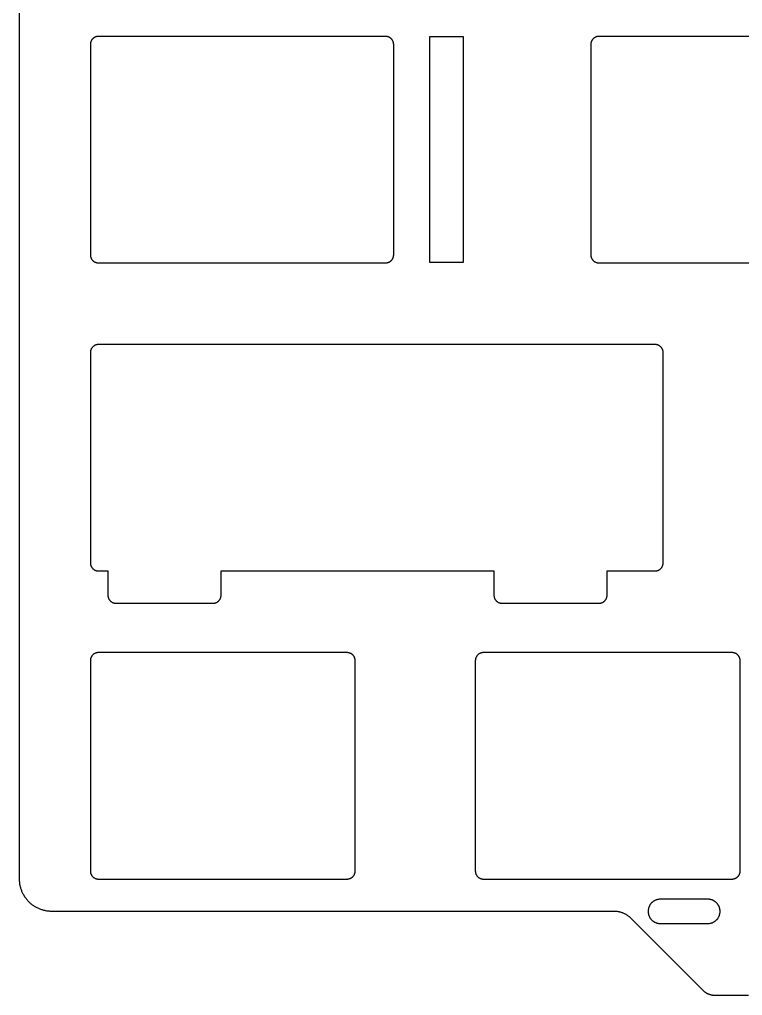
# Model space of a CAD drawing. Header units: millimetres. Extents: x -2014 to -1710, y 1046 to 1151.
# Drawn here: x -2013.8 to -1969, y 1046.4 to 1106.8 of the extents above; entities that cross this region are included whole.
import ezdxf

# ---------------------------------------------------------------- set-up
doc = ezdxf.new("R2010")
doc.units = ezdxf.units.MM
doc.layers.add('Layer 01', color=1, linetype='Continuous', true_color=0xff0000)

msp = doc.modelspace()

# ---------------------------------------------------------------- linework, layer by layer
at = {"layer": 'Layer 01', "color": 0}
for p, q in [((-1988.376, 1105.706), (-1986.304, 1105.706)), ((-1988.376, 1091.728), (-1988.376, 1105.706)), ((-1986.304, 1105.706), (-1986.304, 1091.728)), ((-1986.304, 1091.728), (-1988.376, 1091.728))]:
    msp.add_line(p, q, dxfattribs=at)
at = {"layer": 'Layer 01', "color": 254, "true_color": 0xcad1ee}
for points in [[(-2013.753, 1053.606), (-2013.753, 1143.806)], [(-2008.872, 1105.706), (-2008.889, 1105.706), (-2008.906, 1105.705), (-2008.923, 1105.703), (-2008.94, 1105.701), (-2008.957, 1105.699), (-2008.973, 1105.695), (-2008.99, 1105.692), (-2009.007, 1105.687), (-2009.023, 1105.682), (-2009.039, 1105.677), (-2009.055, 1105.671), (-2009.071, 1105.664), (-2009.086, 1105.657), (-2009.102, 1105.65), (-2009.117, 1105.642), (-2009.132, 1105.633), (-2009.146, 1105.624), (-2009.16, 1105.614), (-2009.174, 1105.604), (-2009.187, 1105.594), (-2009.2, 1105.583), (-2009.213, 1105.571), (-2009.225, 1105.559), (-2009.237, 1105.547), (-2009.249, 1105.534), (-2009.26, 1105.521), (-2009.27, 1105.508), (-2009.28, 1105.494), (-2009.29, 1105.48), (-2009.299, 1105.466), (-2009.308, 1105.451), (-2009.316, 1105.436), (-2009.323, 1105.421), (-2009.33, 1105.405), (-2009.337, 1105.389), (-2009.343, 1105.373), (-2009.348, 1105.357), (-2009.353, 1105.341), (-2009.358, 1105.324), (-2009.361, 1105.308), (-2009.364, 1105.291), (-2009.367, 1105.274), (-2009.369, 1105.257), (-2009.371, 1105.24), (-2009.371, 1105.223), (-2009.372, 1105.206)], [(-1991.109, 1105.706), (-2008.872, 1105.706)], [(-1990.609, 1105.206), (-1990.61, 1105.223), (-1990.61, 1105.24), (-1990.612, 1105.257), (-1990.614, 1105.274), (-1990.617, 1105.291), (-1990.62, 1105.308), (-1990.623, 1105.324), (-1990.628, 1105.341), (-1990.633, 1105.357), (-1990.638, 1105.373), (-1990.644, 1105.389), (-1990.651, 1105.405), (-1990.658, 1105.421), (-1990.665, 1105.436), (-1990.673, 1105.451), (-1990.682, 1105.466), (-1990.691, 1105.48), (-1990.701, 1105.494), (-1990.711, 1105.508), (-1990.721, 1105.521), (-1990.732, 1105.534), (-1990.744, 1105.547), (-1990.756, 1105.559), (-1990.768, 1105.571), (-1990.781, 1105.583), (-1990.794, 1105.594), (-1990.807, 1105.604), (-1990.821, 1105.614), (-1990.835, 1105.624), (-1990.849, 1105.633), (-1990.864, 1105.642), (-1990.879, 1105.65), (-1990.894, 1105.657), (-1990.91, 1105.664), (-1990.926, 1105.671), (-1990.942, 1105.677), (-1990.958, 1105.682), (-1990.974, 1105.687), (-1990.991, 1105.692), (-1991.008, 1105.695), (-1991.024, 1105.699), (-1991.041, 1105.701), (-1991.058, 1105.703), (-1991.075, 1105.705), (-1991.092, 1105.706), (-1991.109, 1105.706)], [(-1977.915, 1105.706), (-1977.933, 1105.706), (-1977.95, 1105.705), (-1977.967, 1105.703), (-1977.984, 1105.701), (-1978, 1105.699), (-1978.017, 1105.695), (-1978.034, 1105.692), (-1978.05, 1105.687), (-1978.067, 1105.682), (-1978.083, 1105.677), (-1978.099, 1105.671), (-1978.115, 1105.664), (-1978.13, 1105.657), (-1978.146, 1105.65), (-1978.161, 1105.642), (-1978.175, 1105.633), (-1978.19, 1105.624), (-1978.204, 1105.614), (-1978.218, 1105.604), (-1978.231, 1105.594), (-1978.244, 1105.583), (-1978.257, 1105.571), (-1978.269, 1105.559), (-1978.281, 1105.547), (-1978.292, 1105.534), (-1978.303, 1105.521), (-1978.314, 1105.508), (-1978.324, 1105.494), (-1978.334, 1105.48), (-1978.343, 1105.466), (-1978.351, 1105.451), (-1978.359, 1105.436), (-1978.367, 1105.421), (-1978.374, 1105.405), (-1978.381, 1105.389), (-1978.387, 1105.373), (-1978.392, 1105.357), (-1978.397, 1105.341), (-1978.401, 1105.324), (-1978.405, 1105.308), (-1978.408, 1105.291), (-1978.411, 1105.274), (-1978.413, 1105.257), (-1978.414, 1105.24), (-1978.415, 1105.223), (-1978.415, 1105.206)], [(-1964.915, 1105.706), (-1977.915, 1105.706)], [(-2009.372, 1105.206), (-2009.372, 1092.206)], [(-1990.609, 1104.777), (-1990.609, 1105.206)], [(-1978.415, 1105.206), (-1978.415, 1092.206)], [(-1990.607, 1104.706), (-1990.607, 1104.73), (-1990.608, 1104.753), (-1990.609, 1104.777)], [(-1990.607, 1092.706), (-1990.607, 1104.706)], [(-1990.609, 1092.634), (-1990.608, 1092.658), (-1990.607, 1092.682), (-1990.607, 1092.706)], [(-1990.609, 1092.206), (-1990.609, 1092.634)], [(-2009.372, 1092.206), (-2009.371, 1092.189), (-2009.371, 1092.172), (-2009.369, 1092.155), (-2009.367, 1092.138), (-2009.364, 1092.121), (-2009.361, 1092.104), (-2009.358, 1092.087), (-2009.353, 1092.071), (-2009.348, 1092.055), (-2009.343, 1092.038), (-2009.337, 1092.022), (-2009.33, 1092.007), (-2009.323, 1091.991), (-2009.316, 1091.976), (-2009.308, 1091.961), (-2009.299, 1091.946), (-2009.29, 1091.932), (-2009.28, 1091.918), (-2009.27, 1091.904), (-2009.26, 1091.89), (-2009.249, 1091.877), (-2009.237, 1091.865), (-2009.225, 1091.852), (-2009.213, 1091.84), (-2009.2, 1091.829), (-2009.187, 1091.818), (-2009.174, 1091.807), (-2009.16, 1091.797), (-2009.146, 1091.788), (-2009.132, 1091.779), (-2009.117, 1091.77), (-2009.102, 1091.762), (-2009.086, 1091.754), (-2009.071, 1091.747), (-2009.055, 1091.741), (-2009.039, 1091.735), (-2009.023, 1091.729), (-2009.007, 1091.724), (-2008.99, 1091.72), (-2008.973, 1091.716), (-2008.957, 1091.713), (-2008.94, 1091.711), (-2008.923, 1091.708), (-2008.906, 1091.707), (-2008.889, 1091.706), (-2008.872, 1091.706)], [(-2008.872, 1091.706), (-2008.378, 1091.706)], [(-2008.378, 1091.706), (-2008.372, 1091.706)], [(-2008.372, 1091.706), (-1991.607, 1091.706)], [(-1991.607, 1091.706), (-1991.601, 1091.706)], [(-1991.601, 1091.706), (-1991.109, 1091.706)], [(-1991.109, 1091.706), (-1991.092, 1091.706), (-1991.075, 1091.707), (-1991.058, 1091.708), (-1991.041, 1091.711), (-1991.024, 1091.713), (-1991.008, 1091.716), (-1990.991, 1091.72), (-1990.974, 1091.724), (-1990.958, 1091.729), (-1990.942, 1091.735), (-1990.926, 1091.741), (-1990.91, 1091.747), (-1990.894, 1091.754), (-1990.879, 1091.762), (-1990.864, 1091.77), (-1990.849, 1091.779), (-1990.835, 1091.788), (-1990.821, 1091.797), (-1990.807, 1091.807), (-1990.794, 1091.818), (-1990.781, 1091.829), (-1990.768, 1091.84), (-1990.756, 1091.852), (-1990.744, 1091.865), (-1990.732, 1091.877), (-1990.721, 1091.89), (-1990.711, 1091.904), (-1990.701, 1091.918), (-1990.691, 1091.932), (-1990.682, 1091.946), (-1990.673, 1091.961), (-1990.665, 1091.976), (-1990.658, 1091.991), (-1990.651, 1092.007), (-1990.644, 1092.022), (-1990.638, 1092.038), (-1990.633, 1092.055), (-1990.628, 1092.071), (-1990.623, 1092.087), (-1990.62, 1092.104), (-1990.617, 1092.121), (-1990.614, 1092.138), (-1990.612, 1092.155), (-1990.61, 1092.172), (-1990.61, 1092.189), (-1990.609, 1092.206)], [(-1978.415, 1092.206), (-1978.415, 1092.189), (-1978.414, 1092.172), (-1978.413, 1092.155), (-1978.411, 1092.138), (-1978.408, 1092.121), (-1978.405, 1092.104), (-1978.401, 1092.087), (-1978.397, 1092.071), (-1978.392, 1092.055), (-1978.387, 1092.038), (-1978.381, 1092.022), (-1978.374, 1092.007), (-1978.367, 1091.991), (-1978.359, 1091.976), (-1978.351, 1091.961), (-1978.343, 1091.946), (-1978.334, 1091.932), (-1978.324, 1091.918), (-1978.314, 1091.904), (-1978.303, 1091.89), (-1978.292, 1091.877), (-1978.281, 1091.865), (-1978.269, 1091.852), (-1978.257, 1091.84), (-1978.244, 1091.829), (-1978.231, 1091.818), (-1978.218, 1091.807), (-1978.204, 1091.797), (-1978.19, 1091.788), (-1978.175, 1091.779), (-1978.161, 1091.77), (-1978.146, 1091.762), (-1978.13, 1091.754), (-1978.115, 1091.747), (-1978.099, 1091.741), (-1978.083, 1091.735), (-1978.067, 1091.729), (-1978.05, 1091.724), (-1978.034, 1091.72), (-1978.017, 1091.716), (-1978, 1091.713), (-1977.984, 1091.711), (-1977.967, 1091.708), (-1977.95, 1091.707), (-1977.933, 1091.706), (-1977.915, 1091.706)], [(-1977.915, 1091.706), (-1977.422, 1091.706)], [(-1977.422, 1091.706), (-1977.415, 1091.706)], [(-1977.415, 1091.706), (-1965.415, 1091.706)], [(-2008.87, 1086.656), (-2008.888, 1086.656), (-2008.905, 1086.655), (-2008.922, 1086.653), (-2008.939, 1086.651), (-2008.955, 1086.649), (-2008.972, 1086.645), (-2008.989, 1086.642), (-2009.005, 1086.637), (-2009.022, 1086.632), (-2009.038, 1086.627), (-2009.054, 1086.621), (-2009.07, 1086.614), (-2009.085, 1086.607), (-2009.101, 1086.6), (-2009.116, 1086.592), (-2009.13, 1086.583), (-2009.145, 1086.574), (-2009.159, 1086.564), (-2009.173, 1086.554), (-2009.186, 1086.544), (-2009.199, 1086.533), (-2009.212, 1086.521), (-2009.224, 1086.509), (-2009.236, 1086.497), (-2009.247, 1086.484), (-2009.258, 1086.471), (-2009.269, 1086.458), (-2009.279, 1086.444), (-2009.289, 1086.43), (-2009.298, 1086.416), (-2009.306, 1086.401), (-2009.314, 1086.386), (-2009.322, 1086.371), (-2009.329, 1086.355), (-2009.336, 1086.339), (-2009.342, 1086.323), (-2009.347, 1086.307), (-2009.352, 1086.291), (-2009.356, 1086.274), (-2009.36, 1086.258), (-2009.363, 1086.241), (-2009.366, 1086.224), (-2009.368, 1086.207), (-2009.369, 1086.19), (-2009.37, 1086.173), (-2009.37, 1086.156)], [(-1974.44, 1086.656), (-2008.87, 1086.656)], [(-1973.94, 1086.156), (-1973.941, 1086.173), (-1973.942, 1086.19), (-1973.943, 1086.207), (-1973.945, 1086.224), (-1973.948, 1086.241), (-1973.951, 1086.258), (-1973.955, 1086.274), (-1973.959, 1086.291), (-1973.964, 1086.307), (-1973.969, 1086.323), (-1973.975, 1086.339), (-1973.982, 1086.355), (-1973.989, 1086.371), (-1973.997, 1086.386), (-1974.005, 1086.401), (-1974.013, 1086.416), (-1974.022, 1086.43), (-1974.032, 1086.444), (-1974.042, 1086.458), (-1974.053, 1086.471), (-1974.064, 1086.484), (-1974.075, 1086.497), (-1974.087, 1086.509), (-1974.099, 1086.521), (-1974.112, 1086.533), (-1974.125, 1086.544), (-1974.138, 1086.554), (-1974.152, 1086.564), (-1974.166, 1086.574), (-1974.181, 1086.583), (-1974.195, 1086.592), (-1974.21, 1086.6), (-1974.226, 1086.607), (-1974.241, 1086.614), (-1974.257, 1086.621), (-1974.273, 1086.627), (-1974.289, 1086.632), (-1974.306, 1086.637), (-1974.322, 1086.642), (-1974.339, 1086.645), (-1974.356, 1086.649), (-1974.372, 1086.651), (-1974.389, 1086.653), (-1974.406, 1086.655), (-1974.423, 1086.656), (-1974.44, 1086.656)], [(-2009.37, 1086.156), (-2009.37, 1073.156)], [(-1973.94, 1085.661), (-1973.94, 1086.156)], [(-1973.94, 1085.656), (-1973.94, 1085.661)], [(-1973.94, 1073.656), (-1973.94, 1085.656)], [(-1973.94, 1073.651), (-1973.94, 1073.656)], [(-1973.94, 1073.156), (-1973.94, 1073.651)], [(-2009.37, 1073.156), (-2009.37, 1073.139), (-2009.369, 1073.122), (-2009.368, 1073.105), (-2009.366, 1073.088), (-2009.363, 1073.071), (-2009.36, 1073.054), (-2009.356, 1073.037), (-2009.352, 1073.021), (-2009.347, 1073.005), (-2009.342, 1072.988), (-2009.336, 1072.972), (-2009.329, 1072.957), (-2009.322, 1072.941), (-2009.314, 1072.926), (-2009.306, 1072.911), (-2009.298, 1072.896), (-2009.289, 1072.882), (-2009.279, 1072.868), (-2009.269, 1072.854), (-2009.258, 1072.84), (-2009.247, 1072.827), (-2009.236, 1072.815), (-2009.224, 1072.802), (-2009.212, 1072.79), (-2009.199, 1072.779), (-2009.186, 1072.768), (-2009.173, 1072.757), (-2009.159, 1072.747), (-2009.145, 1072.738), (-2009.13, 1072.729), (-2009.116, 1072.72), (-2009.101, 1072.712), (-2009.085, 1072.704), (-2009.07, 1072.697), (-2009.054, 1072.691), (-2009.038, 1072.685), (-2009.022, 1072.679), (-2009.005, 1072.674), (-2008.989, 1072.67), (-2008.972, 1072.666), (-2008.955, 1072.663), (-2008.939, 1072.661), (-2008.922, 1072.658), (-2008.905, 1072.657), (-2008.888, 1072.656), (-2008.87, 1072.656)], [(-1974.44, 1072.656), (-1974.423, 1072.656), (-1974.406, 1072.657), (-1974.389, 1072.658), (-1974.372, 1072.661), (-1974.356, 1072.663), (-1974.339, 1072.666), (-1974.322, 1072.67), (-1974.306, 1072.674), (-1974.289, 1072.679), (-1974.273, 1072.685), (-1974.257, 1072.691), (-1974.241, 1072.697), (-1974.226, 1072.704), (-1974.21, 1072.712), (-1974.195, 1072.72), (-1974.181, 1072.729), (-1974.166, 1072.738), (-1974.152, 1072.747), (-1974.138, 1072.757), (-1974.125, 1072.768), (-1974.112, 1072.779), (-1974.099, 1072.79), (-1974.087, 1072.802), (-1974.075, 1072.815), (-1974.064, 1072.827), (-1974.053, 1072.84), (-1974.042, 1072.854), (-1974.032, 1072.868), (-1974.022, 1072.882), (-1974.013, 1072.896), (-1974.005, 1072.911), (-1973.997, 1072.926), (-1973.989, 1072.941), (-1973.982, 1072.957), (-1973.975, 1072.972), (-1973.969, 1072.988), (-1973.964, 1073.005), (-1973.959, 1073.021), (-1973.955, 1073.037), (-1973.951, 1073.054), (-1973.948, 1073.071), (-1973.945, 1073.088), (-1973.943, 1073.105), (-1973.942, 1073.122), (-1973.941, 1073.139), (-1973.94, 1073.156)], [(-2008.87, 1072.656), (-2008.377, 1072.656)], [(-2008.377, 1072.656), (-2008.37, 1072.656)], [(-2008.37, 1072.656), (-2008.285, 1072.656)], [(-2008.285, 1072.656), (-2008.285, 1071.156)], [(-2001.285, 1071.656), (-2001.285, 1072.656)], [(-2001.285, 1072.656), (-1984.409, 1072.656)], [(-1984.409, 1072.656), (-1984.409, 1071.156)], [(-1977.409, 1071.656), (-1977.409, 1072.656)], [(-1977.409, 1072.656), (-1974.94, 1072.656)], [(-1974.94, 1072.656), (-1974.934, 1072.656)], [(-1974.934, 1072.656), (-1974.44, 1072.656)], [(-2008.285, 1071.156), (-2008.284, 1071.139), (-2008.284, 1071.122), (-2008.282, 1071.105), (-2008.28, 1071.088), (-2008.277, 1071.071), (-2008.274, 1071.054), (-2008.271, 1071.037), (-2008.266, 1071.021), (-2008.261, 1071.005), (-2008.256, 1070.988), (-2008.25, 1070.972), (-2008.243, 1070.957), (-2008.236, 1070.941), (-2008.229, 1070.926), (-2008.221, 1070.911), (-2008.212, 1070.896), (-2008.203, 1070.882), (-2008.193, 1070.868), (-2008.183, 1070.854), (-2008.173, 1070.84), (-2008.162, 1070.827), (-2008.15, 1070.815), (-2008.138, 1070.802), (-2008.126, 1070.79), (-2008.113, 1070.779), (-2008.1, 1070.768), (-2008.087, 1070.757), (-2008.073, 1070.747), (-2008.059, 1070.738), (-2008.045, 1070.729), (-2008.03, 1070.72), (-2008.015, 1070.712), (-2007.999, 1070.704), (-2007.984, 1070.697), (-2007.968, 1070.691), (-2007.952, 1070.685), (-2007.936, 1070.679), (-2007.92, 1070.674), (-2007.903, 1070.67), (-2007.886, 1070.666), (-2007.87, 1070.663), (-2007.853, 1070.661), (-2007.836, 1070.658), (-2007.819, 1070.657), (-2007.802, 1070.656), (-2007.785, 1070.656)], [(-2001.785, 1070.656), (-2001.768, 1070.656), (-2001.751, 1070.657), (-2001.734, 1070.658), (-2001.717, 1070.661), (-2001.7, 1070.663), (-2001.683, 1070.666), (-2001.666, 1070.67), (-2001.65, 1070.674), (-2001.633, 1070.679), (-2001.617, 1070.685), (-2001.601, 1070.691), (-2001.586, 1070.697), (-2001.57, 1070.704), (-2001.555, 1070.712), (-2001.54, 1070.72), (-2001.525, 1070.729), (-2001.511, 1070.738), (-2001.496, 1070.747), (-2001.483, 1070.757), (-2001.469, 1070.768), (-2001.456, 1070.779), (-2001.443, 1070.79), (-2001.431, 1070.802), (-2001.419, 1070.815), (-2001.408, 1070.827), (-2001.397, 1070.84), (-2001.386, 1070.854), (-2001.376, 1070.868), (-2001.367, 1070.882), (-2001.358, 1070.896), (-2001.349, 1070.911), (-2001.341, 1070.926), (-2001.333, 1070.941), (-2001.326, 1070.957), (-2001.32, 1070.972), (-2001.314, 1070.988), (-2001.308, 1071.005), (-2001.303, 1071.021), (-2001.299, 1071.037), (-2001.295, 1071.054), (-2001.292, 1071.071), (-2001.289, 1071.088), (-2001.287, 1071.105), (-2001.286, 1071.122), (-2001.285, 1071.139), (-2001.285, 1071.156)], [(-2001.285, 1071.651), (-2001.285, 1071.656)], [(-2001.285, 1071.156), (-2001.285, 1071.651)], [(-1984.409, 1071.156), (-1984.408, 1071.139), (-1984.408, 1071.122), (-1984.406, 1071.105), (-1984.404, 1071.088), (-1984.401, 1071.071), (-1984.398, 1071.054), (-1984.395, 1071.037), (-1984.39, 1071.021), (-1984.385, 1071.005), (-1984.38, 1070.988), (-1984.374, 1070.972), (-1984.367, 1070.957), (-1984.36, 1070.941), (-1984.353, 1070.926), (-1984.345, 1070.911), (-1984.336, 1070.896), (-1984.327, 1070.882), (-1984.317, 1070.868), (-1984.307, 1070.854), (-1984.297, 1070.84), (-1984.286, 1070.827), (-1984.274, 1070.815), (-1984.262, 1070.802), (-1984.25, 1070.79), (-1984.237, 1070.779), (-1984.224, 1070.768), (-1984.211, 1070.757), (-1984.197, 1070.747), (-1984.183, 1070.738), (-1984.169, 1070.729), (-1984.154, 1070.72), (-1984.139, 1070.712), (-1984.123, 1070.704), (-1984.108, 1070.697), (-1984.092, 1070.691), (-1984.076, 1070.685), (-1984.06, 1070.679), (-1984.044, 1070.674), (-1984.027, 1070.67), (-1984.01, 1070.666), (-1983.994, 1070.663), (-1983.977, 1070.661), (-1983.96, 1070.658), (-1983.943, 1070.657), (-1983.926, 1070.656), (-1983.909, 1070.656)], [(-1977.909, 1070.656), (-1977.892, 1070.656), (-1977.875, 1070.657), (-1977.858, 1070.658), (-1977.841, 1070.661), (-1977.824, 1070.663), (-1977.807, 1070.666), (-1977.79, 1070.67), (-1977.774, 1070.674), (-1977.757, 1070.679), (-1977.741, 1070.685), (-1977.725, 1070.691), (-1977.71, 1070.697), (-1977.694, 1070.704), (-1977.679, 1070.712), (-1977.664, 1070.72), (-1977.649, 1070.729), (-1977.635, 1070.738), (-1977.62, 1070.747), (-1977.607, 1070.757), (-1977.593, 1070.768), (-1977.58, 1070.779), (-1977.567, 1070.79), (-1977.555, 1070.802), (-1977.543, 1070.815), (-1977.532, 1070.827), (-1977.521, 1070.84), (-1977.51, 1070.854), (-1977.5, 1070.868), (-1977.491, 1070.882), (-1977.482, 1070.896), (-1977.473, 1070.911), (-1977.465, 1070.926), (-1977.457, 1070.941), (-1977.45, 1070.957), (-1977.444, 1070.972), (-1977.438, 1070.988), (-1977.432, 1071.005), (-1977.427, 1071.021), (-1977.423, 1071.037), (-1977.419, 1071.054), (-1977.416, 1071.071), (-1977.413, 1071.088), (-1977.411, 1071.105), (-1977.41, 1071.122), (-1977.409, 1071.139), (-1977.409, 1071.156)], [(-1977.409, 1071.651), (-1977.409, 1071.656)], [(-1977.409, 1071.156), (-1977.409, 1071.651)], [(-2007.785, 1070.656), (-2007.291, 1070.656)], [(-2007.291, 1070.656), (-2007.285, 1070.656)], [(-2007.285, 1070.656), (-2002.285, 1070.656)], [(-2002.285, 1070.656), (-2002.279, 1070.656)], [(-2002.279, 1070.656), (-2001.785, 1070.656)], [(-1983.909, 1070.656), (-1983.415, 1070.656)], [(-1983.415, 1070.656), (-1983.409, 1070.656)], [(-1983.409, 1070.656), (-1978.409, 1070.656)], [(-1978.409, 1070.656), (-1978.403, 1070.656)], [(-1978.403, 1070.656), (-1977.909, 1070.656)], [(-2008.872, 1067.606), (-2008.889, 1067.606), (-2008.906, 1067.605), (-2008.923, 1067.603), (-2008.94, 1067.601), (-2008.957, 1067.599), (-2008.973, 1067.595), (-2008.99, 1067.592), (-2009.007, 1067.587), (-2009.023, 1067.582), (-2009.039, 1067.577), (-2009.055, 1067.571), (-2009.071, 1067.564), (-2009.086, 1067.557), (-2009.102, 1067.55), (-2009.117, 1067.542), (-2009.131, 1067.533), (-2009.146, 1067.524), (-2009.16, 1067.514), (-2009.174, 1067.504), (-2009.187, 1067.494), (-2009.2, 1067.483), (-2009.213, 1067.471), (-2009.225, 1067.459), (-2009.237, 1067.447), (-2009.249, 1067.434), (-2009.26, 1067.421), (-2009.27, 1067.408), (-2009.28, 1067.394), (-2009.29, 1067.38), (-2009.299, 1067.366), (-2009.308, 1067.351), (-2009.316, 1067.336), (-2009.323, 1067.321), (-2009.33, 1067.305), (-2009.337, 1067.289), (-2009.343, 1067.273), (-2009.348, 1067.257), (-2009.353, 1067.241), (-2009.357, 1067.224), (-2009.361, 1067.208), (-2009.364, 1067.191), (-2009.367, 1067.174), (-2009.369, 1067.157), (-2009.371, 1067.14), (-2009.371, 1067.123), (-2009.372, 1067.106)], [(-2008.372, 1067.606), (-2008.872, 1067.606)], [(-2006.429, 1067.606), (-2008.372, 1067.606)], [(-1993.49, 1067.606), (-2006.429, 1067.606)], [(-1992.99, 1067.106), (-1992.991, 1067.123), (-1992.992, 1067.14), (-1992.993, 1067.157), (-1992.995, 1067.174), (-1992.998, 1067.191), (-1993.001, 1067.208), (-1993.005, 1067.224), (-1993.009, 1067.241), (-1993.014, 1067.257), (-1993.019, 1067.273), (-1993.025, 1067.289), (-1993.032, 1067.305), (-1993.039, 1067.321), (-1993.046, 1067.336), (-1993.055, 1067.351), (-1993.063, 1067.366), (-1993.072, 1067.38), (-1993.082, 1067.394), (-1993.092, 1067.408), (-1993.103, 1067.421), (-1993.114, 1067.434), (-1993.125, 1067.447), (-1993.137, 1067.459), (-1993.149, 1067.471), (-1993.162, 1067.483), (-1993.175, 1067.494), (-1993.188, 1067.504), (-1993.202, 1067.514), (-1993.216, 1067.524), (-1993.231, 1067.533), (-1993.245, 1067.542), (-1993.26, 1067.55), (-1993.276, 1067.557), (-1993.291, 1067.564), (-1993.307, 1067.571), (-1993.323, 1067.577), (-1993.339, 1067.582), (-1993.356, 1067.587), (-1993.372, 1067.592), (-1993.389, 1067.595), (-1993.405, 1067.599), (-1993.422, 1067.601), (-1993.439, 1067.603), (-1993.456, 1067.605), (-1993.473, 1067.606), (-1993.49, 1067.606)], [(-1985.059, 1067.606), (-1985.076, 1067.606), (-1985.093, 1067.605), (-1985.11, 1067.603), (-1985.127, 1067.601), (-1985.144, 1067.599), (-1985.161, 1067.595), (-1985.178, 1067.592), (-1985.194, 1067.587), (-1985.21, 1067.582), (-1985.227, 1067.577), (-1985.243, 1067.571), (-1985.258, 1067.564), (-1985.274, 1067.557), (-1985.289, 1067.55), (-1985.304, 1067.542), (-1985.319, 1067.533), (-1985.333, 1067.524), (-1985.348, 1067.514), (-1985.361, 1067.504), (-1985.375, 1067.494), (-1985.388, 1067.483), (-1985.4, 1067.471), (-1985.413, 1067.459), (-1985.425, 1067.447), (-1985.436, 1067.434), (-1985.447, 1067.421), (-1985.458, 1067.408), (-1985.468, 1067.394), (-1985.477, 1067.38), (-1985.486, 1067.366), (-1985.495, 1067.351), (-1985.503, 1067.336), (-1985.511, 1067.321), (-1985.518, 1067.305), (-1985.524, 1067.289), (-1985.53, 1067.273), (-1985.536, 1067.257), (-1985.541, 1067.241), (-1985.545, 1067.224), (-1985.549, 1067.208), (-1985.552, 1067.191), (-1985.555, 1067.174), (-1985.557, 1067.157), (-1985.558, 1067.14), (-1985.559, 1067.123), (-1985.559, 1067.106)], [(-1984.559, 1067.606), (-1985.059, 1067.606)], [(-1982.617, 1067.606), (-1984.559, 1067.606)], [(-1969.678, 1067.606), (-1982.617, 1067.606)], [(-1969.178, 1067.106), (-1969.178, 1067.123), (-1969.179, 1067.14), (-1969.181, 1067.157), (-1969.183, 1067.174), (-1969.185, 1067.191), (-1969.188, 1067.208), (-1969.192, 1067.224), (-1969.196, 1067.241), (-1969.201, 1067.257), (-1969.207, 1067.273), (-1969.213, 1067.289), (-1969.219, 1067.305), (-1969.226, 1067.321), (-1969.234, 1067.336), (-1969.242, 1067.351), (-1969.251, 1067.366), (-1969.26, 1067.38), (-1969.269, 1067.394), (-1969.28, 1067.408), (-1969.29, 1067.421), (-1969.301, 1067.434), (-1969.313, 1067.447), (-1969.324, 1067.459), (-1969.337, 1067.471), (-1969.349, 1067.483), (-1969.362, 1067.494), (-1969.376, 1067.504), (-1969.39, 1067.514), (-1969.404, 1067.524), (-1969.418, 1067.533), (-1969.433, 1067.542), (-1969.448, 1067.55), (-1969.463, 1067.557), (-1969.479, 1067.564), (-1969.494, 1067.571), (-1969.51, 1067.577), (-1969.527, 1067.582), (-1969.543, 1067.587), (-1969.56, 1067.592), (-1969.576, 1067.595), (-1969.593, 1067.599), (-1969.61, 1067.601), (-1969.627, 1067.603), (-1969.644, 1067.605), (-1969.661, 1067.606), (-1969.678, 1067.606)], [(-2009.372, 1067.106), (-2009.372, 1054.106)], [(-1992.99, 1054.106), (-1992.99, 1067.106)], [(-1985.559, 1067.106), (-1985.559, 1054.106)], [(-1969.178, 1054.106), (-1969.178, 1067.106)], [(-2009.372, 1054.106), (-2009.371, 1054.089), (-2009.371, 1054.072), (-2009.369, 1054.055), (-2009.367, 1054.038), (-2009.364, 1054.021), (-2009.361, 1054.004), (-2009.357, 1053.987), (-2009.353, 1053.971), (-2009.348, 1053.955), (-2009.343, 1053.938), (-2009.337, 1053.922), (-2009.33, 1053.907), (-2009.323, 1053.891), (-2009.316, 1053.876), (-2009.308, 1053.861), (-2009.299, 1053.846), (-2009.29, 1053.832), (-2009.28, 1053.818), (-2009.27, 1053.804), (-2009.26, 1053.79), (-2009.249, 1053.777), (-2009.237, 1053.765), (-2009.225, 1053.752), (-2009.213, 1053.74), (-2009.2, 1053.729), (-2009.187, 1053.718), (-2009.174, 1053.707), (-2009.16, 1053.697), (-2009.146, 1053.688), (-2009.131, 1053.679), (-2009.117, 1053.67), (-2009.102, 1053.662), (-2009.086, 1053.654), (-2009.071, 1053.647), (-2009.055, 1053.641), (-2009.039, 1053.635), (-2009.023, 1053.629), (-2009.007, 1053.624), (-2008.99, 1053.62), (-2008.973, 1053.616), (-2008.957, 1053.613), (-2008.94, 1053.611), (-2008.923, 1053.608), (-2008.906, 1053.607), (-2008.889, 1053.606), (-2008.872, 1053.606)], [(-1993.49, 1053.606), (-1993.473, 1053.606), (-1993.456, 1053.607), (-1993.439, 1053.608), (-1993.422, 1053.611), (-1993.405, 1053.613), (-1993.389, 1053.616), (-1993.372, 1053.62), (-1993.356, 1053.624), (-1993.339, 1053.629), (-1993.323, 1053.635), (-1993.307, 1053.641), (-1993.291, 1053.647), (-1993.276, 1053.654), (-1993.26, 1053.662), (-1993.245, 1053.67), (-1993.231, 1053.679), (-1993.216, 1053.688), (-1993.202, 1053.697), (-1993.188, 1053.707), (-1993.175, 1053.718), (-1993.162, 1053.729), (-1993.149, 1053.74), (-1993.137, 1053.752), (-1993.125, 1053.765), (-1993.114, 1053.777), (-1993.103, 1053.79), (-1993.092, 1053.804), (-1993.082, 1053.818), (-1993.072, 1053.832), (-1993.063, 1053.846), (-1993.055, 1053.861), (-1993.046, 1053.876), (-1993.039, 1053.891), (-1993.032, 1053.907), (-1993.025, 1053.922), (-1993.019, 1053.938), (-1993.014, 1053.955), (-1993.009, 1053.971), (-1993.005, 1053.987), (-1993.001, 1054.004), (-1992.998, 1054.021), (-1992.995, 1054.038), (-1992.993, 1054.055), (-1992.992, 1054.072), (-1992.991, 1054.089), (-1992.99, 1054.106)], [(-1985.559, 1054.106), (-1985.559, 1054.089), (-1985.558, 1054.072), (-1985.557, 1054.055), (-1985.555, 1054.038), (-1985.552, 1054.021), (-1985.549, 1054.004), (-1985.545, 1053.987), (-1985.541, 1053.971), (-1985.536, 1053.955), (-1985.53, 1053.938), (-1985.524, 1053.922), (-1985.518, 1053.907), (-1985.511, 1053.891), (-1985.503, 1053.876), (-1985.495, 1053.861), (-1985.486, 1053.846), (-1985.477, 1053.832), (-1985.468, 1053.818), (-1985.458, 1053.804), (-1985.447, 1053.79), (-1985.436, 1053.777), (-1985.425, 1053.765), (-1985.413, 1053.752), (-1985.4, 1053.74), (-1985.388, 1053.729), (-1985.375, 1053.718), (-1985.361, 1053.707), (-1985.348, 1053.697), (-1985.333, 1053.688), (-1985.319, 1053.679), (-1985.304, 1053.67), (-1985.289, 1053.662), (-1985.274, 1053.654), (-1985.258, 1053.647), (-1985.243, 1053.641), (-1985.227, 1053.635), (-1985.21, 1053.629), (-1985.194, 1053.624), (-1985.178, 1053.62), (-1985.161, 1053.616), (-1985.144, 1053.613), (-1985.127, 1053.611), (-1985.11, 1053.608), (-1985.093, 1053.607), (-1985.076, 1053.606), (-1985.059, 1053.606)], [(-1969.678, 1053.606), (-1969.661, 1053.606), (-1969.644, 1053.607), (-1969.627, 1053.608), (-1969.61, 1053.611), (-1969.593, 1053.613), (-1969.576, 1053.616), (-1969.56, 1053.62), (-1969.543, 1053.624), (-1969.527, 1053.629), (-1969.51, 1053.635), (-1969.494, 1053.641), (-1969.479, 1053.647), (-1969.463, 1053.654), (-1969.448, 1053.662), (-1969.433, 1053.67), (-1969.418, 1053.679), (-1969.404, 1053.688), (-1969.39, 1053.697), (-1969.376, 1053.707), (-1969.362, 1053.718), (-1969.349, 1053.729), (-1969.337, 1053.74), (-1969.324, 1053.752), (-1969.313, 1053.765), (-1969.301, 1053.777), (-1969.29, 1053.79), (-1969.28, 1053.804), (-1969.269, 1053.818), (-1969.26, 1053.832), (-1969.251, 1053.846), (-1969.242, 1053.861), (-1969.234, 1053.876), (-1969.226, 1053.891), (-1969.219, 1053.907), (-1969.213, 1053.922), (-1969.207, 1053.938), (-1969.201, 1053.955), (-1969.196, 1053.971), (-1969.192, 1053.987), (-1969.188, 1054.004), (-1969.185, 1054.021), (-1969.183, 1054.038), (-1969.181, 1054.055), (-1969.179, 1054.072), (-1969.178, 1054.089), (-1969.178, 1054.106)], [(-2011.753, 1051.606), (-2011.802, 1051.606), (-2011.851, 1051.608), (-2011.9, 1051.611), (-2011.949, 1051.616), (-2011.998, 1051.621), (-2012.046, 1051.628), (-2012.095, 1051.635), (-2012.143, 1051.644), (-2012.191, 1051.655), (-2012.239, 1051.666), (-2012.286, 1051.678), (-2012.334, 1051.692), (-2012.38, 1051.707), (-2012.427, 1051.723), (-2012.473, 1051.74), (-2012.518, 1051.758), (-2012.563, 1051.777), (-2012.608, 1051.798), (-2012.652, 1051.819), (-2012.696, 1051.842), (-2012.739, 1051.866), (-2012.781, 1051.89), (-2012.823, 1051.916), (-2012.864, 1051.943), (-2012.905, 1051.971), (-2012.944, 1052), (-2012.983, 1052.029), (-2013.022, 1052.06), (-2013.059, 1052.091), (-2013.096, 1052.124), (-2013.132, 1052.157), (-2013.167, 1052.192), (-2013.201, 1052.227), (-2013.235, 1052.263), (-2013.267, 1052.3), (-2013.299, 1052.337), (-2013.33, 1052.375), (-2013.359, 1052.415), (-2013.388, 1052.454), (-2013.416, 1052.495), (-2013.443, 1052.536), (-2013.468, 1052.578), (-2013.493, 1052.62), (-2013.517, 1052.663), (-2013.539, 1052.707), (-2013.561, 1052.751), (-2013.581, 1052.795), (-2013.601, 1052.84), (-2013.619, 1052.886), (-2013.636, 1052.932), (-2013.652, 1052.979), (-2013.667, 1053.025), (-2013.68, 1053.072), (-2013.693, 1053.12), (-2013.704, 1053.168), (-2013.714, 1053.216), (-2013.723, 1053.264), (-2013.731, 1053.312), (-2013.738, 1053.361), (-2013.743, 1053.41), (-2013.748, 1053.459), (-2013.751, 1053.508), (-2013.752, 1053.557), (-2013.753, 1053.606)], [(-2008.872, 1053.606), (-1993.49, 1053.606)], [(-1985.059, 1053.606), (-1969.678, 1053.606)], [(-1974.12, 1052.356), (-1974.146, 1052.355), (-1974.172, 1052.354), (-1974.198, 1052.352), (-1974.224, 1052.349), (-1974.25, 1052.344), (-1974.276, 1052.339), (-1974.301, 1052.334), (-1974.326, 1052.327), (-1974.351, 1052.319), (-1974.376, 1052.311), (-1974.401, 1052.301), (-1974.425, 1052.291), (-1974.448, 1052.28), (-1974.472, 1052.268), (-1974.495, 1052.255), (-1974.517, 1052.242), (-1974.539, 1052.228), (-1974.56, 1052.213), (-1974.581, 1052.197), (-1974.602, 1052.18), (-1974.622, 1052.163), (-1974.641, 1052.145), (-1974.659, 1052.127), (-1974.677, 1052.108), (-1974.694, 1052.088), (-1974.711, 1052.068), (-1974.726, 1052.047), (-1974.741, 1052.025), (-1974.756, 1052.003), (-1974.769, 1051.981), (-1974.782, 1051.958), (-1974.794, 1051.935), (-1974.805, 1051.911), (-1974.815, 1051.887), (-1974.824, 1051.862), (-1974.833, 1051.838), (-1974.841, 1051.813), (-1974.847, 1051.787), (-1974.853, 1051.762), (-1974.858, 1051.736), (-1974.862, 1051.71), (-1974.866, 1051.684), (-1974.868, 1051.658), (-1974.869, 1051.632), (-1974.87, 1051.606), (-1974.869, 1051.58), (-1974.868, 1051.554), (-1974.866, 1051.527), (-1974.862, 1051.501), (-1974.858, 1051.476), (-1974.853, 1051.45), (-1974.847, 1051.424), (-1974.841, 1051.399), (-1974.833, 1051.374), (-1974.824, 1051.349), (-1974.815, 1051.325), (-1974.805, 1051.301), (-1974.794, 1051.277), (-1974.782, 1051.254), (-1974.769, 1051.231), (-1974.756, 1051.208), (-1974.741, 1051.186), (-1974.726, 1051.165), (-1974.711, 1051.144), (-1974.694, 1051.124), (-1974.677, 1051.104), (-1974.659, 1051.085), (-1974.641, 1051.066), (-1974.622, 1051.049), (-1974.602, 1051.031), (-1974.581, 1051.015), (-1974.561, 1050.999), (-1974.539, 1050.984), (-1974.517, 1050.97), (-1974.495, 1050.956), (-1974.472, 1050.944), (-1974.448, 1050.932), (-1974.425, 1050.921), (-1974.401, 1050.91), (-1974.376, 1050.901), (-1974.351, 1050.893), (-1974.326, 1050.885), (-1974.301, 1050.878), (-1974.276, 1050.872), (-1974.25, 1050.867), (-1974.224, 1050.863), (-1974.198, 1050.86), (-1974.172, 1050.858), (-1974.146, 1050.856), (-1974.12, 1050.856)], [(-1971.17, 1052.356), (-1974.12, 1052.356)], [(-1970.42, 1051.606), (-1970.42, 1051.631), (-1970.421, 1051.657), (-1970.424, 1051.683), (-1970.427, 1051.708), (-1970.431, 1051.733), (-1970.435, 1051.758), (-1970.441, 1051.783), (-1970.447, 1051.808), (-1970.455, 1051.833), (-1970.463, 1051.857), (-1970.472, 1051.881), (-1970.482, 1051.905), (-1970.492, 1051.928), (-1970.504, 1051.951), (-1970.516, 1051.973), (-1970.529, 1051.996), (-1970.543, 1052.017), (-1970.557, 1052.038), (-1970.572, 1052.059), (-1970.588, 1052.079), (-1970.604, 1052.099), (-1970.622, 1052.118), (-1970.639, 1052.136), (-1970.658, 1052.154), (-1970.677, 1052.171), (-1970.696, 1052.188), (-1970.716, 1052.203), (-1970.737, 1052.219), (-1970.758, 1052.233), (-1970.78, 1052.247), (-1970.802, 1052.26), (-1970.825, 1052.272), (-1970.848, 1052.283), (-1970.871, 1052.294), (-1970.895, 1052.304), (-1970.918, 1052.313), (-1970.943, 1052.321), (-1970.967, 1052.328), (-1970.992, 1052.335), (-1971.017, 1052.34), (-1971.042, 1052.345), (-1971.068, 1052.349), (-1971.093, 1052.352), (-1971.118, 1052.354), (-1971.144, 1052.355), (-1971.17, 1052.356)], [(-1976.979, 1051.606), (-2011.753, 1051.606)], [(-1975.919, 1051.167), (-1975.945, 1051.192), (-1975.972, 1051.218), (-1976, 1051.242), (-1976.028, 1051.266), (-1976.057, 1051.289), (-1976.086, 1051.311), (-1976.116, 1051.333), (-1976.146, 1051.353), (-1976.176, 1051.373), (-1976.208, 1051.392), (-1976.239, 1051.411), (-1976.271, 1051.429), (-1976.304, 1051.445), (-1976.337, 1051.462), (-1976.371, 1051.477), (-1976.405, 1051.492), (-1976.44, 1051.506), (-1976.474, 1051.518), (-1976.509, 1051.53), (-1976.544, 1051.542), (-1976.58, 1051.552), (-1976.615, 1051.561), (-1976.651, 1051.57), (-1976.686, 1051.577), (-1976.722, 1051.584), (-1976.759, 1051.59), (-1976.795, 1051.595), (-1976.831, 1051.599), (-1976.868, 1051.602), (-1976.905, 1051.604), (-1976.942, 1051.605), (-1976.979, 1051.606)], [(-1971.17, 1050.856), (-1971.144, 1050.856), (-1971.118, 1050.858), (-1971.093, 1050.86), (-1971.068, 1050.863), (-1971.042, 1050.867), (-1971.017, 1050.872), (-1970.992, 1050.877), (-1970.967, 1050.884), (-1970.943, 1050.891), (-1970.918, 1050.899), (-1970.895, 1050.908), (-1970.871, 1050.918), (-1970.848, 1050.929), (-1970.825, 1050.94), (-1970.802, 1050.952), (-1970.78, 1050.965), (-1970.758, 1050.979), (-1970.737, 1050.993), (-1970.716, 1051.008), (-1970.696, 1051.024), (-1970.677, 1051.041), (-1970.658, 1051.058), (-1970.639, 1051.076), (-1970.622, 1051.094), (-1970.604, 1051.113), (-1970.588, 1051.133), (-1970.572, 1051.153), (-1970.557, 1051.173), (-1970.543, 1051.195), (-1970.529, 1051.216), (-1970.516, 1051.238), (-1970.504, 1051.261), (-1970.492, 1051.284), (-1970.482, 1051.307), (-1970.472, 1051.331), (-1970.463, 1051.355), (-1970.455, 1051.379), (-1970.447, 1051.404), (-1970.441, 1051.428), (-1970.435, 1051.453), (-1970.431, 1051.478), (-1970.427, 1051.504), (-1970.424, 1051.529), (-1970.421, 1051.555), (-1970.42, 1051.58), (-1970.42, 1051.606)], [(-1971.451, 1046.699), (-1975.919, 1051.167)], [(-1974.12, 1050.856), (-1971.17, 1050.856)], [(-1970.744, 1046.406), (-1970.768, 1046.406), (-1970.793, 1046.407), (-1970.817, 1046.409), (-1970.842, 1046.411), (-1970.866, 1046.414), (-1970.89, 1046.417), (-1970.915, 1046.421), (-1970.939, 1046.426), (-1970.963, 1046.431), (-1970.986, 1046.437), (-1971.01, 1046.443), (-1971.034, 1046.45), (-1971.057, 1046.457), (-1971.08, 1046.465), (-1971.103, 1046.474), (-1971.126, 1046.483), (-1971.149, 1046.493), (-1971.171, 1046.503), (-1971.193, 1046.513), (-1971.215, 1046.525), (-1971.236, 1046.536), (-1971.258, 1046.549), (-1971.278, 1046.562), (-1971.299, 1046.575), (-1971.319, 1046.589), (-1971.339, 1046.603), (-1971.359, 1046.618), (-1971.378, 1046.633), (-1971.397, 1046.649), (-1971.415, 1046.665), (-1971.433, 1046.682), (-1971.451, 1046.699)], [(-1968.658, 1046.406), (-1970.744, 1046.406)]]:
    msp.add_lwpolyline(points, dxfattribs=at)

doc.saveas('drawing.dxf')
